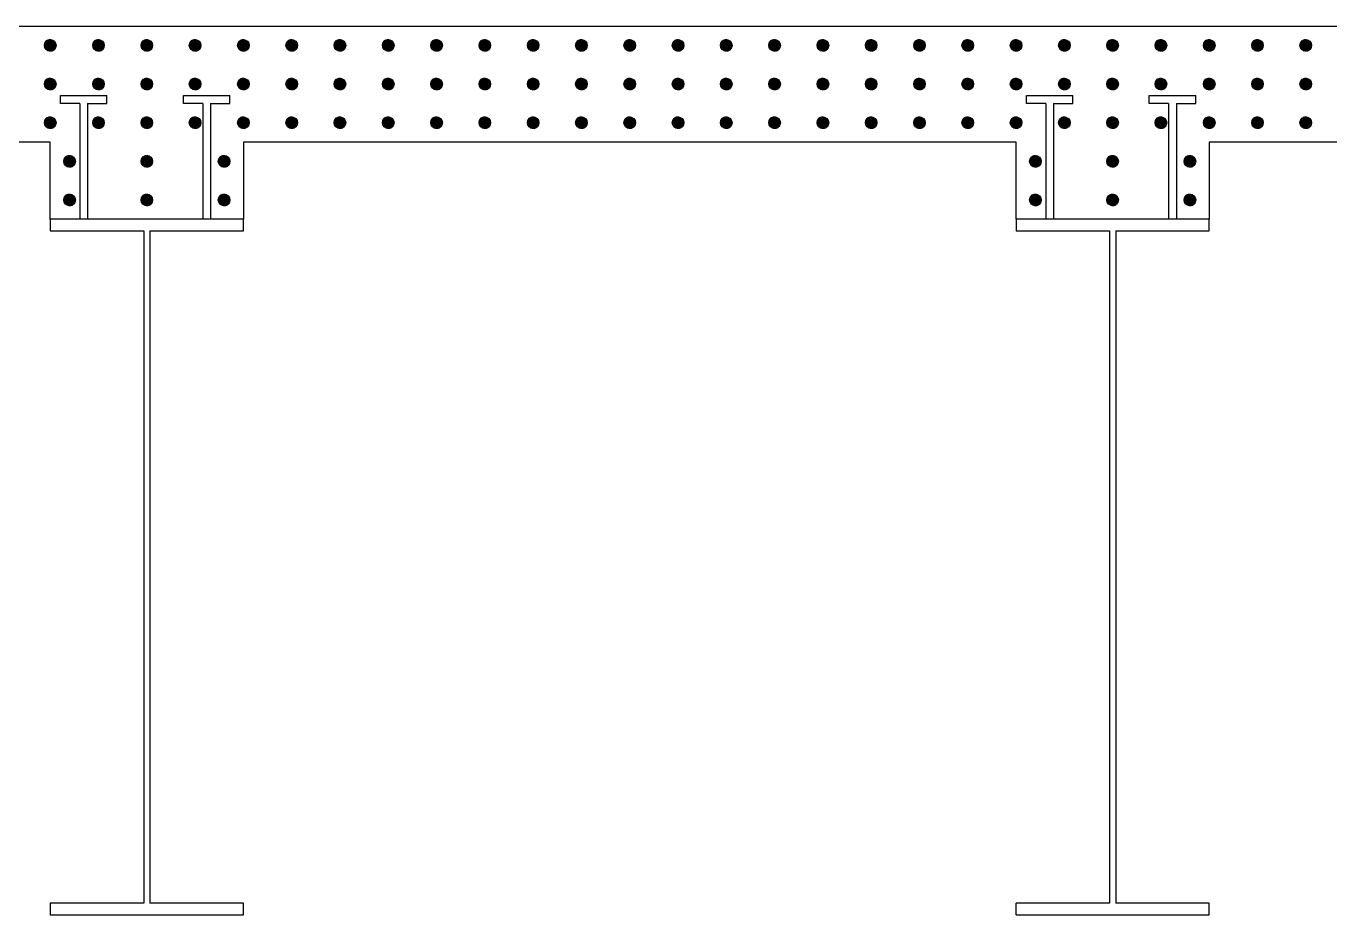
# Model space of a CAD drawing. Header units: inches. Extents: x 36 to 13036, y -2415 to 35.
# Drawn here: x 6223 to 9598, y -2415 to -115 of the extents above; entities that cross this region are included whole.
import ezdxf

# ---------------------------------------------------------------- set-up
doc = ezdxf.new("R2010")
doc.units = ezdxf.units.IN
doc.header["$MEASUREMENT"] = 0
pattern_1 = [(45, (8200, -100), (-0.088388348, 0.088388348), [])]

msp = doc.modelspace()

# ---------------------------------------------------------------- hatches: boundary and pattern name
h = msp.add_hatch()
h.set_pattern_fill('ANSI31', color=256)
h.set_pattern_definition([(45, (5450, 100), (-0.088388348, 0.088388348), [])])
h.paths.add_polyline_path([(6300.6, -165.4, 1), (6270.6, -165.4, 1)])
h = msp.add_hatch()
h.set_pattern_fill('ANSI31', color=256)
h.set_pattern_definition([(45, (5575, 100), (-0.088388348, 0.088388348), [])])
h.paths.add_polyline_path([(6425.6, -165.4, 1), (6395.6, -165.4, 1)])
h = msp.add_hatch()
h.set_pattern_fill('ANSI31', color=256)
h.set_pattern_definition([(45, (5700, 100), (-0.088388348, 0.088388348), [])])
h.paths.add_polyline_path([(6550.6, -165.4, 1), (6520.6, -165.4, 1)])
h = msp.add_hatch()
h.set_pattern_fill('ANSI31', color=256)
h.set_pattern_definition([(45, (5700, 100), (-0.088388348, 0.088388348), [])])
h.paths.add_polyline_path([(6550.6, -165.4, 1), (6520.6, -165.4, 1)])
h = msp.add_hatch()
h.set_pattern_fill('ANSI31', color=256)
h.set_pattern_definition([(45, (5825, 100), (-0.088388348, 0.088388348), [])])
h.paths.add_polyline_path([(6675.6, -165.4, 1), (6645.6, -165.4, 1)])
h = msp.add_hatch()
h.set_pattern_fill('ANSI31', color=256)
h.set_pattern_definition([(45, (5950, 100), (-0.088388348, 0.088388348), [])])
h.paths.add_polyline_path([(6800.6, -165.4, 1), (6770.6, -165.4, 1)])
h = msp.add_hatch()
h.set_pattern_fill('ANSI31', color=256)
h.set_pattern_definition([(45, (5950, 100), (-0.088388348, 0.088388348), [])])
h.paths.add_polyline_path([(6800.6, -165.4, 1), (6770.6, -165.4, 1)])
h = msp.add_hatch()
h.set_pattern_fill('ANSI31', color=256)
h.set_pattern_definition([(45, (6075, 100), (-0.088388348, 0.088388348), [])])
h.paths.add_polyline_path([(6925.6, -165.4, 1), (6895.6, -165.4, 1)])
h = msp.add_hatch()
h.set_pattern_fill('ANSI31', color=256)
h.set_pattern_definition([(45, (6200, 100), (-0.088388348, 0.088388348), [])])
h.paths.add_polyline_path([(7050.6, -165.4, 1), (7020.6, -165.4, 1)])
h = msp.add_hatch()
h.set_pattern_fill('ANSI31', color=256)
h.set_pattern_definition([(45, (6325, 100), (-0.088388348, 0.088388348), [])])
h.paths.add_polyline_path([(7175.6, -165.4, 1), (7145.6, -165.4, 1)])
h = msp.add_hatch()
h.set_pattern_fill('ANSI31', color=256)
h.set_pattern_definition([(45, (6450, 100), (-0.088388348, 0.088388348), [])])
h.paths.add_polyline_path([(7300.6, -165.4, 1), (7270.6, -165.4, 1)])
h = msp.add_hatch()
h.set_pattern_fill('ANSI31', color=256)
h.set_pattern_definition([(45, (6575, 100), (-0.088388348, 0.088388348), [])])
h.paths.add_polyline_path([(7425.6, -165.4, 1), (7395.6, -165.4, 1)])
h = msp.add_hatch()
h.set_pattern_fill('ANSI31', color=256)
h.set_pattern_definition([(45, (6700, 100), (-0.088388348, 0.088388348), [])])
h.paths.add_polyline_path([(7550.6, -165.4, 1), (7520.6, -165.4, 1)])
h = msp.add_hatch()
h.set_pattern_fill('ANSI31', color=256)
h.set_pattern_definition([(45, (6825, 100), (-0.088388348, 0.088388348), [])])
h.paths.add_polyline_path([(7675.6, -165.4, 1), (7645.6, -165.4, 1)])
h = msp.add_hatch()
h.set_pattern_fill('ANSI31', color=256)
h.set_pattern_definition([(45, (6950, 100), (-0.088388348, 0.088388348), [])])
h.paths.add_polyline_path([(7800.6, -165.4, 1), (7770.6, -165.4, 1)])
h = msp.add_hatch()
h.set_pattern_fill('ANSI31', color=256)
h.set_pattern_definition([(45, (7075, 100), (-0.088388348, 0.088388348), [])])
h.paths.add_polyline_path([(7925.6, -165.4, 1), (7895.6, -165.4, 1)])
h = msp.add_hatch()
h.set_pattern_fill('ANSI31', color=256)
h.set_pattern_definition([(45, (7200, 100), (-0.088388348, 0.088388348), [])])
h.paths.add_polyline_path([(8050.6, -165.4, 1), (8020.6, -165.4, 1)])
h = msp.add_hatch()
h.set_pattern_fill('ANSI31', color=256)
h.set_pattern_definition([(45, (7325, 100), (-0.088388348, 0.088388348), [])])
h.paths.add_polyline_path([(8175.6, -165.4, 1), (8145.6, -165.4, 1)])
h = msp.add_hatch()
h.set_pattern_fill('ANSI31', color=256)
h.set_pattern_definition([(45, (7450, 100), (-0.088388348, 0.088388348), [])])
h.paths.add_polyline_path([(8300.6, -165.4, 1), (8270.6, -165.4, 1)])
h = msp.add_hatch()
h.set_pattern_fill('ANSI31', color=256)
h.set_pattern_definition([(45, (7575, 100), (-0.088388348, 0.088388348), [])])
h.paths.add_polyline_path([(8425.6, -165.4, 1), (8395.6, -165.4, 1)])
h = msp.add_hatch()
h.set_pattern_fill('ANSI31', color=256)
h.set_pattern_definition([(45, (7700, 100), (-0.088388348, 0.088388348), [])])
h.paths.add_polyline_path([(8550.6, -165.4, 1), (8520.6, -165.4, 1)])
h = msp.add_hatch()
h.set_pattern_fill('ANSI31', color=256)
h.set_pattern_definition([(45, (7825, 100), (-0.088388348, 0.088388348), [])])
h.paths.add_polyline_path([(8675.6, -165.4, 1), (8645.6, -165.4, 1)])
h = msp.add_hatch()
h.set_pattern_fill('ANSI31', color=256)
h.set_pattern_definition([(45, (7950, 100), (-0.088388348, 0.088388348), [])])
h.paths.add_polyline_path([(8800.6, -165.4, 1), (8770.6, -165.4, 1)])
h = msp.add_hatch()
h.set_pattern_fill('ANSI31', color=256)
h.set_pattern_definition([(45, (7950, 100), (-0.088388348, 0.088388348), [])])
h.paths.add_polyline_path([(8800.6, -165.4, 1), (8770.6, -165.4, 1)])
h = msp.add_hatch()
h.set_pattern_fill('ANSI31', color=256)
h.set_pattern_definition([(45, (8075, 100), (-0.088388348, 0.088388348), [])])
h.paths.add_polyline_path([(8925.6, -165.4, 1), (8895.6, -165.4, 1)])
h = msp.add_hatch()
h.set_pattern_fill('ANSI31', color=256)
h.set_pattern_definition([(45, (8075, 100), (-0.088388348, 0.088388348), [])])
h.paths.add_polyline_path([(8925.6, -165.4, 1), (8895.6, -165.4, 1)])
h = msp.add_hatch()
h.set_pattern_fill('ANSI31', color=256)
h.set_pattern_definition([(45, (8200, 100), (-0.088388348, 0.088388348), [])])
h.paths.add_polyline_path([(9050.6, -165.4, 1), (9020.6, -165.4, 1)])
h = msp.add_hatch()
h.set_pattern_fill('ANSI31', color=256)
h.set_pattern_definition([(45, (8200, 100), (-0.088388348, 0.088388348), [])])
h.paths.add_polyline_path([(9050.6, -165.4, 1), (9020.6, -165.4, 1)])
h = msp.add_hatch()
h.set_pattern_fill('ANSI31', color=256)
h.set_pattern_definition([(45, (8200, 100), (-0.088388348, 0.088388348), [])])
h.paths.add_polyline_path([(9050.6, -165.4, 1), (9020.6, -165.4, 1)])
h = msp.add_hatch()
h.set_pattern_fill('ANSI31', color=256)
h.set_pattern_definition([(45, (8325, 100), (-0.088388348, 0.088388348), [])])
h.paths.add_polyline_path([(9175.6, -165.4, 1), (9145.6, -165.4, 1)])
h = msp.add_hatch()
h.set_pattern_fill('ANSI31', color=256)
h.set_pattern_definition([(45, (8325, 100), (-0.088388348, 0.088388348), [])])
h.paths.add_polyline_path([(9175.6, -165.4, 1), (9145.6, -165.4, 1)])
h = msp.add_hatch()
h.set_pattern_fill('ANSI31', color=256)
h.set_pattern_definition([(45, (8450, 100), (-0.088388348, 0.088388348), [])])
h.paths.add_polyline_path([(9300.6, -165.4, 1), (9270.6, -165.4, 1)])
h = msp.add_hatch()
h.set_pattern_fill('ANSI31', color=256)
h.set_pattern_definition([(45, (8450, 100), (-0.088388348, 0.088388348), [])])
h.paths.add_polyline_path([(9300.6, -165.4, 1), (9270.6, -165.4, 1)])
h = msp.add_hatch()
h.set_pattern_fill('ANSI31', color=256)
h.set_pattern_definition([(45, (8575, 100), (-0.088388348, 0.088388348), [])])
h.paths.add_polyline_path([(9425.6, -165.4, 1), (9395.6, -165.4, 1)])
h = msp.add_hatch()
h.set_pattern_fill('ANSI31', color=256)
h.set_pattern_definition([(45, (8700, 100), (-0.088388348, 0.088388348), [])])
h.paths.add_polyline_path([(9550.6, -165.4, 1), (9520.6, -165.4, 1)])
h = msp.add_hatch()
h.set_pattern_fill('ANSI31', color=256)
h.set_pattern_definition([(45, (5450, 0), (-0.088388348, 0.088388348), [])])
h.paths.add_polyline_path([(6300.6, -265.4, 1), (6270.6, -265.4, 1)])
h = msp.add_hatch()
h.set_pattern_fill('ANSI31', color=256)
h.set_pattern_definition([(45, (5575, 0), (-0.088388348, 0.088388348), [])])
h.paths.add_polyline_path([(6425.6, -265.4, 1), (6395.6, -265.4, 1)])
h = msp.add_hatch()
h.set_pattern_fill('ANSI31', color=256)
h.set_pattern_definition([(45, (5700, -6e-14), (-0.088388348, 0.088388348), [])])
h.paths.add_polyline_path([(6550.6, -265.4, 1), (6520.6, -265.4, 1)])
h = msp.add_hatch()
h.set_pattern_fill('ANSI31', color=256)
h.set_pattern_definition([(45, (5700, 0), (-0.088388348, 0.088388348), [])])
h.paths.add_polyline_path([(6550.6, -265.4, 1), (6520.6, -265.4, 1)])
h = msp.add_hatch()
h.set_pattern_fill('ANSI31', color=256)
h.set_pattern_definition([(45, (5825, 0), (-0.088388348, 0.088388348), [])])
h.paths.add_polyline_path([(6675.6, -265.4, 1), (6645.6, -265.4, 1)])
h = msp.add_hatch()
h.set_pattern_fill('ANSI31', color=256)
h.set_pattern_definition([(45, (5950, 0), (-0.088388348, 0.088388348), [])])
h.paths.add_polyline_path([(6800.6, -265.4, 1), (6770.6, -265.4, 1)])
h = msp.add_hatch()
h.set_pattern_fill('ANSI31', color=256)
h.set_pattern_definition([(45, (5950, -6e-14), (-0.088388348, 0.088388348), [])])
h.paths.add_polyline_path([(6800.6, -265.4, 1), (6770.6, -265.4, 1)])
h = msp.add_hatch()
h.set_pattern_fill('ANSI31', color=256)
h.set_pattern_definition([(45, (6075, -6e-14), (-0.088388348, 0.088388348), [])])
h.paths.add_polyline_path([(6925.6, -265.4, 1), (6895.6, -265.4, 1)])
h = msp.add_hatch()
h.set_pattern_fill('ANSI31', color=256)
h.set_pattern_definition([(45, (6200, -6e-14), (-0.088388348, 0.088388348), [])])
h.paths.add_polyline_path([(7050.6, -265.4, 1), (7020.6, -265.4, 1)])
h = msp.add_hatch()
h.set_pattern_fill('ANSI31', color=256)
h.set_pattern_definition([(45, (6325, -6e-14), (-0.088388348, 0.088388348), [])])
h.paths.add_polyline_path([(7175.6, -265.4, 1), (7145.6, -265.4, 1)])
h = msp.add_hatch()
h.set_pattern_fill('ANSI31', color=256)
h.set_pattern_definition([(45, (6450, -6e-14), (-0.088388348, 0.088388348), [])])
h.paths.add_polyline_path([(7300.6, -265.4, 1), (7270.6, -265.4, 1)])
h = msp.add_hatch()
h.set_pattern_fill('ANSI31', color=256)
h.set_pattern_definition([(45, (6575, -6e-14), (-0.088388348, 0.088388348), [])])
h.paths.add_polyline_path([(7425.6, -265.4, 1), (7395.6, -265.4, 1)])
h = msp.add_hatch()
h.set_pattern_fill('ANSI31', color=256)
h.set_pattern_definition([(45, (6700, -6e-14), (-0.088388348, 0.088388348), [])])
h.paths.add_polyline_path([(7550.6, -265.4, 1), (7520.6, -265.4, 1)])
h = msp.add_hatch()
h.set_pattern_fill('ANSI31', color=256)
h.set_pattern_definition([(45, (6825, -6e-14), (-0.088388348, 0.088388348), [])])
h.paths.add_polyline_path([(7675.6, -265.4, 1), (7645.6, -265.4, 1)])
h = msp.add_hatch()
h.set_pattern_fill('ANSI31', color=256)
h.set_pattern_definition([(45, (6950, -6e-14), (-0.088388348, 0.088388348), [])])
h.paths.add_polyline_path([(7800.6, -265.4, 1), (7770.6, -265.4, 1)])
h = msp.add_hatch()
h.set_pattern_fill('ANSI31', color=256)
h.set_pattern_definition([(45, (7075, -6e-14), (-0.088388348, 0.088388348), [])])
h.paths.add_polyline_path([(7925.6, -265.4, 1), (7895.6, -265.4, 1)])
h = msp.add_hatch()
h.set_pattern_fill('ANSI31', color=256)
h.set_pattern_definition([(45, (7200, -6e-14), (-0.088388348, 0.088388348), [])])
h.paths.add_polyline_path([(8050.6, -265.4, 1), (8020.6, -265.4, 1)])
h = msp.add_hatch()
h.set_pattern_fill('ANSI31', color=256)
h.set_pattern_definition([(45, (7325, -6e-14), (-0.088388348, 0.088388348), [])])
h.paths.add_polyline_path([(8175.6, -265.4, 1), (8145.6, -265.4, 1)])
h = msp.add_hatch()
h.set_pattern_fill('ANSI31', color=256)
h.set_pattern_definition([(45, (7450, -6e-14), (-0.088388348, 0.088388348), [])])
h.paths.add_polyline_path([(8300.6, -265.4, 1), (8270.6, -265.4, 1)])
h = msp.add_hatch()
h.set_pattern_fill('ANSI31', color=256)
h.set_pattern_definition([(45, (7575, -6e-14), (-0.088388348, 0.088388348), [])])
h.paths.add_polyline_path([(8425.6, -265.4, 1), (8395.6, -265.4, 1)])
h = msp.add_hatch()
h.set_pattern_fill('ANSI31', color=256)
h.set_pattern_definition([(45, (7700, -6e-14), (-0.088388348, 0.088388348), [])])
h.paths.add_polyline_path([(8550.6, -265.4, 1), (8520.6, -265.4, 1)])
h = msp.add_hatch()
h.set_pattern_fill('ANSI31', color=256)
h.set_pattern_definition([(45, (7825, -6e-14), (-0.088388348, 0.088388348), [])])
h.paths.add_polyline_path([(8675.6, -265.4, 1), (8645.6, -265.4, 1)])
h = msp.add_hatch()
h.set_pattern_fill('ANSI31', color=256)
h.set_pattern_definition([(45, (7950, 0), (-0.088388348, 0.088388348), [])])
h.paths.add_polyline_path([(8800.6, -265.4, 1), (8770.6, -265.4, 1)])
h = msp.add_hatch()
h.set_pattern_fill('ANSI31', color=256)
h.set_pattern_definition([(45, (7950, -6e-14), (-0.088388348, 0.088388348), [])])
h.paths.add_polyline_path([(8800.6, -265.4, 1), (8770.6, -265.4, 1)])
h = msp.add_hatch()
h.set_pattern_fill('ANSI31', color=256)
h.set_pattern_definition([(45, (8075, 0), (-0.088388348, 0.088388348), [])])
h.paths.add_polyline_path([(8925.6, -265.4, 1), (8895.6, -265.4, 1)])
h = msp.add_hatch()
h.set_pattern_fill('ANSI31', color=256)
h.set_pattern_definition([(45, (8075, -6e-14), (-0.088388348, 0.088388348), [])])
h.paths.add_polyline_path([(8925.6, -265.4, 1), (8895.6, -265.4, 1)])
h = msp.add_hatch()
h.set_pattern_fill('ANSI31', color=256)
h.set_pattern_definition([(45, (8200, 0), (-0.088388348, 0.088388348), [])])
h.paths.add_polyline_path([(9050.6, -265.4, 1), (9020.6, -265.4, 1)])
h = msp.add_hatch()
h.set_pattern_fill('ANSI31', color=256)
h.set_pattern_definition([(45, (8200, -1e-13), (-0.088388348, 0.088388348), [])])
h.paths.add_polyline_path([(9050.6, -265.4, 1), (9020.6, -265.4, 1)])
h = msp.add_hatch()
h.set_pattern_fill('ANSI31', color=256)
h.set_pattern_definition([(45, (8200, -6e-14), (-0.088388348, 0.088388348), [])])
h.paths.add_polyline_path([(9050.6, -265.4, 1), (9020.6, -265.4, 1)])
h = msp.add_hatch()
h.set_pattern_fill('ANSI31', color=256)
h.set_pattern_definition([(45, (8325, 0), (-0.088388348, 0.088388348), [])])
h.paths.add_polyline_path([(9175.6, -265.4, 1), (9145.6, -265.4, 1)])
h = msp.add_hatch()
h.set_pattern_fill('ANSI31', color=256)
h.set_pattern_definition([(45, (8325, -6e-14), (-0.088388348, 0.088388348), [])])
h.paths.add_polyline_path([(9175.6, -265.4, 1), (9145.6, -265.4, 1)])
h = msp.add_hatch()
h.set_pattern_fill('ANSI31', color=256)
h.set_pattern_definition([(45, (8450, 0), (-0.088388348, 0.088388348), [])])
h.paths.add_polyline_path([(9300.6, -265.4, 1), (9270.6, -265.4, 1)])
h = msp.add_hatch()
h.set_pattern_fill('ANSI31', color=256)
h.set_pattern_definition([(45, (8450, -6e-14), (-0.088388348, 0.088388348), [])])
h.paths.add_polyline_path([(9300.6, -265.4, 1), (9270.6, -265.4, 1)])
h = msp.add_hatch()
h.set_pattern_fill('ANSI31', color=256)
h.set_pattern_definition([(45, (8575, 0), (-0.088388348, 0.088388348), [])])
h.paths.add_polyline_path([(9425.6, -265.4, 1), (9395.6, -265.4, 1)])
h = msp.add_hatch()
h.set_pattern_fill('ANSI31', color=256)
h.set_pattern_definition([(45, (8700, 0), (-0.088388348, 0.088388348), [])])
h.paths.add_polyline_path([(9550.6, -265.4, 1), (9520.6, -265.4, 1)])
h = msp.add_hatch()
h.set_pattern_fill('ANSI31', color=256)
h.set_pattern_definition([(45, (5450, -100), (-0.088388348, 0.088388348), [])])
h.paths.add_polyline_path([(6300.6, -365.4, 1), (6270.6, -365.4, 1)])
h = msp.add_hatch()
h.set_pattern_fill('ANSI31', color=256)
h.set_pattern_definition([(45, (5575, -100), (-0.088388348, 0.088388348), [])])
h.paths.add_polyline_path([(6425.6, -365.4, 1), (6395.6, -365.4, 1)])
h = msp.add_hatch()
h.set_pattern_fill('ANSI31', color=256)
h.set_pattern_definition([(45, (5700, -100), (-0.088388348, 0.088388348), [])])
h.paths.add_polyline_path([(6550.6, -365.4, 1), (6520.6, -365.4, 1)])
h = msp.add_hatch()
h.set_pattern_fill('ANSI31', color=256)
h.set_pattern_definition([(45, (5700, -100), (-0.088388348, 0.088388348), [])])
h.paths.add_polyline_path([(6550.6, -365.4, 1), (6520.6, -365.4, 1)])
h = msp.add_hatch()
h.set_pattern_fill('ANSI31', color=256)
h.set_pattern_definition([(45, (5825, -100), (-0.088388348, 0.088388348), [])])
h.paths.add_polyline_path([(6675.6, -365.4, 1), (6645.6, -365.4, 1)])
h = msp.add_hatch()
h.set_pattern_fill('ANSI31', color=256)
h.set_pattern_definition([(45, (5950, -100), (-0.088388348, 0.088388348), [])])
h.paths.add_polyline_path([(6800.6, -365.4, 1), (6770.6, -365.4, 1)])
h = msp.add_hatch()
h.set_pattern_fill('ANSI31', color=256)
h.set_pattern_definition([(45, (5950, -100), (-0.088388348, 0.088388348), [])])
h.paths.add_polyline_path([(6800.6, -365.4, 1), (6770.6, -365.4, 1)])
h = msp.add_hatch()
h.set_pattern_fill('ANSI31', color=256)
h.set_pattern_definition([(45, (6075, -100), (-0.088388348, 0.088388348), [])])
h.paths.add_polyline_path([(6925.6, -365.4, 1), (6895.6, -365.4, 1)])
h = msp.add_hatch()
h.set_pattern_fill('ANSI31', color=256)
h.set_pattern_definition([(45, (6200, -100), (-0.088388348, 0.088388348), [])])
h.paths.add_polyline_path([(7050.6, -365.4, 1), (7020.6, -365.4, 1)])
h = msp.add_hatch()
h.set_pattern_fill('ANSI31', color=256)
h.set_pattern_definition([(45, (6325, -100), (-0.088388348, 0.088388348), [])])
h.paths.add_polyline_path([(7175.6, -365.4, 1), (7145.6, -365.4, 1)])
h = msp.add_hatch()
h.set_pattern_fill('ANSI31', color=256)
h.set_pattern_definition([(45, (6450, -100), (-0.088388348, 0.088388348), [])])
h.paths.add_polyline_path([(7300.6, -365.4, 1), (7270.6, -365.4, 1)])
h = msp.add_hatch()
h.set_pattern_fill('ANSI31', color=256)
h.set_pattern_definition([(45, (6575, -100), (-0.088388348, 0.088388348), [])])
h.paths.add_polyline_path([(7425.6, -365.4, 1), (7395.6, -365.4, 1)])
h = msp.add_hatch()
h.set_pattern_fill('ANSI31', color=256)
h.set_pattern_definition([(45, (6700, -100), (-0.088388348, 0.088388348), [])])
h.paths.add_polyline_path([(7550.6, -365.4, 1), (7520.6, -365.4, 1)])
h = msp.add_hatch()
h.set_pattern_fill('ANSI31', color=256)
h.set_pattern_definition([(45, (6825, -100), (-0.088388348, 0.088388348), [])])
h.paths.add_polyline_path([(7675.6, -365.4, 1), (7645.6, -365.4, 1)])
h = msp.add_hatch()
h.set_pattern_fill('ANSI31', color=256)
h.set_pattern_definition([(45, (6950, -100), (-0.088388348, 0.088388348), [])])
h.paths.add_polyline_path([(7800.6, -365.4, 1), (7770.6, -365.4, 1)])
h = msp.add_hatch()
h.set_pattern_fill('ANSI31', color=256)
h.set_pattern_definition([(45, (7075, -100), (-0.088388348, 0.088388348), [])])
h.paths.add_polyline_path([(7925.6, -365.4, 1), (7895.6, -365.4, 1)])
h = msp.add_hatch()
h.set_pattern_fill('ANSI31', color=256)
h.set_pattern_definition([(45, (7200, -100), (-0.088388348, 0.088388348), [])])
h.paths.add_polyline_path([(8050.6, -365.4, 1), (8020.6, -365.4, 1)])
h = msp.add_hatch()
h.set_pattern_fill('ANSI31', color=256)
h.set_pattern_definition([(45, (7325, -100), (-0.088388348, 0.088388348), [])])
h.paths.add_polyline_path([(8175.6, -365.4, 1), (8145.6, -365.4, 1)])
h = msp.add_hatch()
h.set_pattern_fill('ANSI31', color=256)
h.set_pattern_definition([(45, (7450, -100), (-0.088388348, 0.088388348), [])])
h.paths.add_polyline_path([(8300.6, -365.4, 1), (8270.6, -365.4, 1)])
h = msp.add_hatch()
h.set_pattern_fill('ANSI31', color=256)
h.set_pattern_definition([(45, (7575, -100), (-0.088388348, 0.088388348), [])])
h.paths.add_polyline_path([(8425.6, -365.4, 1), (8395.6, -365.4, 1)])
h = msp.add_hatch()
h.set_pattern_fill('ANSI31', color=256)
h.set_pattern_definition([(45, (7700, -100), (-0.088388348, 0.088388348), [])])
h.paths.add_polyline_path([(8550.6, -365.4, 1), (8520.6, -365.4, 1)])
h = msp.add_hatch()
h.set_pattern_fill('ANSI31', color=256)
h.set_pattern_definition([(45, (7825, -100), (-0.088388348, 0.088388348), [])])
h.paths.add_polyline_path([(8675.6, -365.4, 1), (8645.6, -365.4, 1)])
h = msp.add_hatch()
h.set_pattern_fill('ANSI31', color=256)
h.set_pattern_definition([(45, (7950, -100), (-0.088388348, 0.088388348), [])])
h.paths.add_polyline_path([(8800.6, -365.4, 1), (8770.6, -365.4, 1)])
h = msp.add_hatch()
h.set_pattern_fill('ANSI31', color=256)
h.set_pattern_definition([(45, (7950, -100), (-0.088388348, 0.088388348), [])])
h.paths.add_polyline_path([(8800.6, -365.4, 1), (8770.6, -365.4, 1)])
h = msp.add_hatch()
h.set_pattern_fill('ANSI31', color=256)
h.set_pattern_definition([(45, (8075, -100), (-0.088388348, 0.088388348), [])])
h.paths.add_polyline_path([(8925.6, -365.4, 1), (8895.6, -365.4, 1)])
h = msp.add_hatch()
h.set_pattern_fill('ANSI31', color=256)
h.set_pattern_definition([(45, (8075, -100), (-0.088388348, 0.088388348), [])])
h.paths.add_polyline_path([(8925.6, -365.4, 1), (8895.6, -365.4, 1)])
h = msp.add_hatch()
h.set_pattern_fill('ANSI31', color=256)
h.set_pattern_definition([(45, (8200, -100), (-0.088388348, 0.088388348), [])])
h.paths.add_polyline_path([(9050.6, -365.4, 1), (9020.6, -365.4, 1)])
h = msp.add_hatch()
h.set_pattern_fill('ANSI31', color=256)
h.set_pattern_definition(pattern_1)
h.paths.add_polyline_path([(9050.6, -365.4, 1), (9020.6, -365.4, 1)])
h = msp.add_hatch()
h.set_pattern_fill('ANSI31', color=256)
h.set_pattern_definition(pattern_1)
h.paths.add_polyline_path([(9050.6, -365.4, 1), (9020.6, -365.4, 1)])
h = msp.add_hatch()
h.set_pattern_fill('ANSI31', color=256)
h.set_pattern_definition([(45, (8325, -100), (-0.088388348, 0.088388348), [])])
h.paths.add_polyline_path([(9175.6, -365.4, 1), (9145.6, -365.4, 1)])
h = msp.add_hatch()
h.set_pattern_fill('ANSI31', color=256)
h.set_pattern_definition([(45, (8325, -100), (-0.088388348, 0.088388348), [])])
h.paths.add_polyline_path([(9175.6, -365.4, 1), (9145.6, -365.4, 1)])
h = msp.add_hatch()
h.set_pattern_fill('ANSI31', color=256)
h.set_pattern_definition([(45, (8450, -100), (-0.088388348, 0.088388348), [])])
h.paths.add_polyline_path([(9300.6, -365.4, 1), (9270.6, -365.4, 1)])
h = msp.add_hatch()
h.set_pattern_fill('ANSI31', color=256)
h.set_pattern_definition([(45, (8450, -100), (-0.088388348, 0.088388348), [])])
h.paths.add_polyline_path([(9300.6, -365.4, 1), (9270.6, -365.4, 1)])
h = msp.add_hatch()
h.set_pattern_fill('ANSI31', color=256)
h.set_pattern_definition([(45, (8575, -100), (-0.088388348, 0.088388348), [])])
h.paths.add_polyline_path([(9425.6, -365.4, 1), (9395.6, -365.4, 1)])
h = msp.add_hatch()
h.set_pattern_fill('ANSI31', color=256)
h.set_pattern_definition([(45, (8700, -100), (-0.088388348, 0.088388348), [])])
h.paths.add_polyline_path([(9550.6, -365.4, 1), (9520.6, -365.4, 1)])
h = msp.add_hatch()
h.set_pattern_fill('ANSI31', color=256)
h.set_pattern_definition([(45, (5500, -200), (-0.088388348, 0.088388348), [])])
h.paths.add_polyline_path([(6350.6, -465.4, 1), (6320.6, -465.4, 1)])
h = msp.add_hatch()
h.set_pattern_fill('ANSI31', color=256)
h.set_pattern_definition([(45, (5700, -200), (-0.088388348, 0.088388348), [])])
h.paths.add_polyline_path([(6550.6, -465.4, 1), (6520.6, -465.4, 1)])
h = msp.add_hatch()
h.set_pattern_fill('ANSI31', color=256)
h.set_pattern_definition([(45, (5900, -200), (-0.088388348, 0.088388348), [])])
h.paths.add_polyline_path([(6750.6, -465.4, 1), (6720.6, -465.4, 1)])
h = msp.add_hatch()
h.set_pattern_fill('ANSI31', color=256)
h.set_pattern_definition([(45, (8000, -200), (-0.088388348, 0.088388348), [])])
h.paths.add_polyline_path([(8850.6, -465.4, 1), (8820.6, -465.4, 1)])
h = msp.add_hatch()
h.set_pattern_fill('ANSI31', color=256)
h.set_pattern_definition([(45, (8200, -200), (-0.088388348, 0.088388348), [])])
h.paths.add_polyline_path([(9050.6, -465.4, 1), (9020.6, -465.4, 1)])
h = msp.add_hatch()
h.set_pattern_fill('ANSI31', color=256)
h.set_pattern_definition([(45, (8400, -200), (-0.088388348, 0.088388348), [])])
h.paths.add_polyline_path([(9250.6, -465.4, 1), (9220.6, -465.4, 1)])
h = msp.add_hatch()
h.set_pattern_fill('ANSI31', color=256)
h.set_pattern_definition([(45, (5500, -300), (-0.088388348, 0.088388348), [])])
h.paths.add_polyline_path([(6350.6, -565.4, 1), (6320.6, -565.4, 1)])
h = msp.add_hatch()
h.set_pattern_fill('ANSI31', color=256)
h.set_pattern_definition([(45, (5700, -300), (-0.088388348, 0.088388348), [])])
h.paths.add_polyline_path([(6550.6, -565.4, 1), (6520.6, -565.4, 1)])
h = msp.add_hatch()
h.set_pattern_fill('ANSI31', color=256)
h.set_pattern_definition([(45, (5900, -300), (-0.088388348, 0.088388348), [])])
h.paths.add_polyline_path([(6750.6, -565.4, 1), (6720.6, -565.4, 1)])
h = msp.add_hatch()
h.set_pattern_fill('ANSI31', color=256)
h.set_pattern_definition([(45, (8000, -300), (-0.088388348, 0.088388348), [])])
h.paths.add_polyline_path([(8850.6, -565.4, 1), (8820.6, -565.4, 1)])
h = msp.add_hatch()
h.set_pattern_fill('ANSI31', color=256)
h.set_pattern_definition([(45, (8200, -300), (-0.088388348, 0.088388348), [])])
h.paths.add_polyline_path([(9050.6, -565.4, 1), (9020.6, -565.4, 1)])
h = msp.add_hatch()
h.set_pattern_fill('ANSI31', color=256)
h.set_pattern_definition([(45, (8400, -300), (-0.088388348, 0.088388348), [])])
h.paths.add_polyline_path([(9250.6, -565.4, 1), (9220.6, -565.4, 1)])

# ---------------------------------------------------------------- linework, layer by layer
for p, q in [((1035.6, -115.4), (12035.6, -115.4)), ((6312.3, -295.4), (6432.3, -295.4)), ((6312.3, -315.4), (6312.3, -295.4)), ((6432.3, -315.4), (6432.3, -295.4)), ((6630.6, -295.4), (6750.6, -295.4)), ((6630.6, -315.4), (6630.6, -295.4)), ((6750.6, -315.4), (6750.6, -295.4)), ((8812.3, -295.4), (8932.3, -295.4)), ((8812.3, -315.4), (8812.3, -295.4)), ((8932.3, -315.4), (8932.3, -295.4)), ((9130.6, -295.4), (9250.6, -295.4)), ((9130.6, -315.4), (9130.6, -295.4)), ((9250.6, -315.4), (9250.6, -295.4)), ((6362.3, -315.4), (6312.3, -315.4)), ((6362.3, -315.4), (6362.3, -615.4)), ((6382.3, -315.4), (6382.3, -615.4)), ((6382.3, -315.4), (6432.3, -315.4)), ((6680.6, -315.4), (6630.6, -315.4)), ((6680.6, -315.4), (6680.6, -615.4)), ((6700.6, -315.4), (6700.6, -615.4)), ((6700.6, -315.4), (6750.6, -315.4)), ((8862.3, -315.4), (8812.3, -315.4)), ((8862.3, -315.4), (8862.3, -615.4)), ((8882.3, -315.4), (8882.3, -615.4)), ((8882.3, -315.4), (8932.3, -315.4)), ((9180.6, -315.4), (9130.6, -315.4)), ((9180.6, -315.4), (9180.6, -615.4)), ((9200.6, -315.4), (9200.6, -615.4)), ((9200.6, -315.4), (9250.6, -315.4)), ((6285.6, -415.4), (4285.6, -415.4)), ((6285.6, -615.4), (6285.6, -415.4)), ((6785.6, -415.4), (6785.6, -615.4)), ((8785.6, -415.4), (6785.6, -415.4)), ((8785.6, -615.4), (8785.6, -415.4)), ((9285.6, -415.4), (9285.6, -615.4)), ((11285.6, -415.4), (9285.6, -415.4)), ((6785.6, -615.4), (6285.6, -615.4)), ((6285.6, -615.4), (6285.6, -645.4)), ((6785.6, -645.4), (6785.6, -615.4)), ((9285.6, -615.4), (8785.6, -615.4)), ((8785.6, -615.4), (8785.6, -645.4)), ((9285.6, -645.4), (9285.6, -615.4)), ((6285.6, -645.4), (6527.6, -645.4)), ((6527.6, -645.4), (6527.6, -2385.4)), ((6543.6, -645.4), (6785.6, -645.4)), ((6543.6, -645.4), (6543.6, -2385.4)), ((8785.6, -645.4), (9027.6, -645.4)), ((9027.6, -645.4), (9027.6, -2385.4)), ((9043.6, -645.4), (9285.6, -645.4)), ((9043.6, -645.4), (9043.6, -2385.4)), ((6527.6, -2385.4), (6285.6, -2385.4)), ((6285.6, -2385.4), (6285.6, -2415.4)), ((6785.6, -2385.4), (6543.6, -2385.4)), ((6785.6, -2415.4), (6785.6, -2385.4)), ((9027.6, -2385.4), (8785.6, -2385.4)), ((8785.6, -2415.4), (8785.6, -2385.4)), ((9285.6, -2385.4), (9043.6, -2385.4)), ((9285.6, -2415.4), (9285.6, -2385.4)), ((6285.6, -2415.4), (6543.6, -2415.4)), ((6543.6, -2415.4), (6785.6, -2415.4)), ((8785.6, -2415.4), (9043.6, -2415.4)), ((9043.6, -2415.4), (9285.6, -2415.4))]:
    msp.add_line(p, q)
for centre in [(6285.6, -165.4), (6410.6, -165.4), (6535.6, -165.4), (6535.6, -165.4), (6660.6, -165.4), (6785.6, -165.4), (6785.6, -165.4), (6910.6, -165.4), (7035.6, -165.4), (7160.6, -165.4), (7285.6, -165.4), (7410.6, -165.4), (7535.6, -165.4), (7660.6, -165.4), (7785.6, -165.4), (7910.6, -165.4), (8035.6, -165.4), (8160.6, -165.4), (8285.6, -165.4), (8410.6, -165.4), (8535.6, -165.4), (8660.6, -165.4), (8785.6, -165.4), (8785.6, -165.4), (8910.6, -165.4), (8910.6, -165.4), (9035.6, -165.4), (9035.6, -165.4), (9035.6, -165.4), (9160.6, -165.4), (9160.6, -165.4), (9285.6, -165.4), (9285.6, -165.4), (9410.6, -165.4), (9535.6, -165.4), (6285.6, -265.4), (6410.6, -265.4), (6535.6, -265.4), (6535.6, -265.4), (6660.6, -265.4), (6785.6, -265.4), (6785.6, -265.4), (6910.6, -265.4), (7035.6, -265.4), (7160.6, -265.4), (7285.6, -265.4), (7410.6, -265.4), (7535.6, -265.4), (7660.6, -265.4), (7785.6, -265.4), (7910.6, -265.4), (8035.6, -265.4), (8160.6, -265.4), (8285.6, -265.4), (8410.6, -265.4), (8535.6, -265.4), (8660.6, -265.4), (8785.6, -265.4), (8785.6, -265.4), (8910.6, -265.4), (8910.6, -265.4), (9035.6, -265.4), (9035.6, -265.4), (9035.6, -265.4), (9160.6, -265.4), (9160.6, -265.4), (9285.6, -265.4), (9285.6, -265.4), (9410.6, -265.4), (9535.6, -265.4), (6285.6, -365.4), (6410.6, -365.4), (6535.6, -365.4), (6535.6, -365.4), (6660.6, -365.4), (6785.6, -365.4), (6785.6, -365.4), (6910.6, -365.4), (7035.6, -365.4), (7160.6, -365.4), (7285.6, -365.4), (7410.6, -365.4), (7535.6, -365.4), (7660.6, -365.4), (7785.6, -365.4), (7910.6, -365.4), (8035.6, -365.4), (8160.6, -365.4), (8285.6, -365.4), (8410.6, -365.4), (8535.6, -365.4), (8660.6, -365.4), (8785.6, -365.4), (8785.6, -365.4), (8910.6, -365.4), (8910.6, -365.4), (9035.6, -365.4), (9035.6, -365.4), (9035.6, -365.4), (9160.6, -365.4), (9160.6, -365.4), (9285.6, -365.4), (9285.6, -365.4), (9410.6, -365.4), (9535.6, -365.4), (6335.6, -465.4), (6535.6, -465.4), (6735.6, -465.4), (8835.6, -465.4), (9035.6, -465.4), (9235.6, -465.4), (6335.6, -565.4), (6535.6, -565.4), (6735.6, -565.4), (8835.6, -565.4), (9035.6, -565.4), (9235.6, -565.4)]:
    msp.add_circle(centre, 15)
for p in [(6285.6, -165.4), (6285.6, -165.4), (6285.6, -165.4), (6410.6, -165.4), (6410.6, -165.4), (6410.6, -165.4), (6535.6, -165.4), (6535.6, -165.4), (6535.6, -165.4), (6535.6, -165.4), (6660.6, -165.4), (6660.6, -165.4), (6660.6, -165.4), (6660.6, -165.4), (6785.6, -165.4), (6785.6, -165.4), (6785.6, -165.4), (6785.6, -165.4), (7160.6, -165.4), (7285.6, -165.4), (7410.6, -165.4), (7535.6, -165.4), (7660.6, -165.4), (7785.6, -165.4), (7785.6, -165.4), (7910.6, -165.4), (7910.6, -165.4), (8035.6, -165.4), (8035.6, -165.4), (8160.6, -165.4), (8160.6, -165.4), (8285.6, -165.4), (8285.6, -165.4), (8410.6, -165.4), (8410.6, -165.4), (8535.6, -165.4), (8535.6, -165.4), (8535.6, -165.4), (8660.6, -165.4), (8660.6, -165.4), (8660.6, -165.4), (8785.6, -165.4), (8785.6, -165.4), (8785.6, -165.4), (8910.6, -165.4), (8910.6, -165.4), (8910.6, -165.4), (9035.6, -165.4), (9035.6, -165.4), (9035.6, -165.4), (9035.6, -165.4), (9160.6, -165.4), (9160.6, -165.4), (9160.6, -165.4), (9160.6, -165.4), (9160.6, -165.4), (9285.6, -165.4), (9285.6, -165.4), (9285.6, -165.4), (9285.6, -165.4), (9285.6, -165.4), (9410.6, -165.4), (9535.6, -165.4), (6285.6, -265.4), (6285.6, -265.4), (6285.6, -265.4), (6410.6, -265.4), (6410.6, -265.4), (6410.6, -265.4), (6535.6, -265.4), (6535.6, -265.4), (6535.6, -265.4), (6535.6, -265.4), (6660.6, -265.4), (6660.6, -265.4), (6660.6, -265.4), (6660.6, -265.4), (6785.6, -265.4), (6785.6, -265.4), (6785.6, -265.4), (6785.6, -265.4), (7160.6, -265.4), (7285.6, -265.4), (7410.6, -265.4), (7535.6, -265.4), (7660.6, -265.4), (7785.6, -265.4), (7785.6, -265.4), (7910.6, -265.4), (7910.6, -265.4), (8035.6, -265.4), (8035.6, -265.4), (8160.6, -265.4), (8160.6, -265.4), (8285.6, -265.4), (8285.6, -265.4), (8410.6, -265.4), (8410.6, -265.4), (8535.6, -265.4), (8535.6, -265.4), (8535.6, -265.4), (8660.6, -265.4), (8660.6, -265.4), (8660.6, -265.4), (8785.6, -265.4), (8785.6, -265.4), (8785.6, -265.4), (8910.6, -265.4), (8910.6, -265.4), (8910.6, -265.4), (9035.6, -265.4), (9035.6, -265.4), (9035.6, -265.4), (9035.6, -265.4), (9160.6, -265.4), (9160.6, -265.4), (9160.6, -265.4), (9160.6, -265.4), (9160.6, -265.4), (9285.6, -265.4), (9285.6, -265.4), (9285.6, -265.4), (9285.6, -265.4), (9285.6, -265.4), (9285.6, -265.4), (9285.6, -265.4), (9285.6, -265.4), (9285.6, -265.4), (9285.6, -265.4), (9410.6, -265.4), (9535.6, -265.4), (6285.6, -365.4), (6285.6, -365.4), (6285.6, -365.4), (6410.6, -365.4), (6410.6, -365.4), (6410.6, -365.4), (6535.6, -365.4), (6535.6, -365.4), (6535.6, -365.4), (6535.6, -365.4), (6660.6, -365.4), (6660.6, -365.4), (6660.6, -365.4), (6660.6, -365.4), (6785.6, -365.4), (6785.6, -365.4), (6785.6, -365.4), (6785.6, -365.4), (7160.6, -365.4), (7285.6, -365.4), (7410.6, -365.4), (7535.6, -365.4), (7660.6, -365.4), (7785.6, -365.4), (7785.6, -365.4), (7910.6, -365.4), (7910.6, -365.4), (8035.6, -365.4), (8035.6, -365.4), (8160.6, -365.4), (8160.6, -365.4), (8285.6, -365.4), (8285.6, -365.4), (8410.6, -365.4), (8410.6, -365.4), (8535.6, -365.4), (8535.6, -365.4), (8535.6, -365.4), (8660.6, -365.4), (8660.6, -365.4), (8660.6, -365.4), (8785.6, -365.4), (8785.6, -365.4), (8785.6, -365.4), (8910.6, -365.4), (8910.6, -365.4), (8910.6, -365.4), (9035.6, -365.4), (9035.6, -365.4), (9035.6, -365.4), (9035.6, -365.4), (9160.6, -365.4), (9160.6, -365.4), (9160.6, -365.4), (9160.6, -365.4), (9160.6, -365.4), (9410.6, -365.4), (9535.6, -365.4)]:
    msp.add_point(p)

doc.saveas('drawing.dxf')
